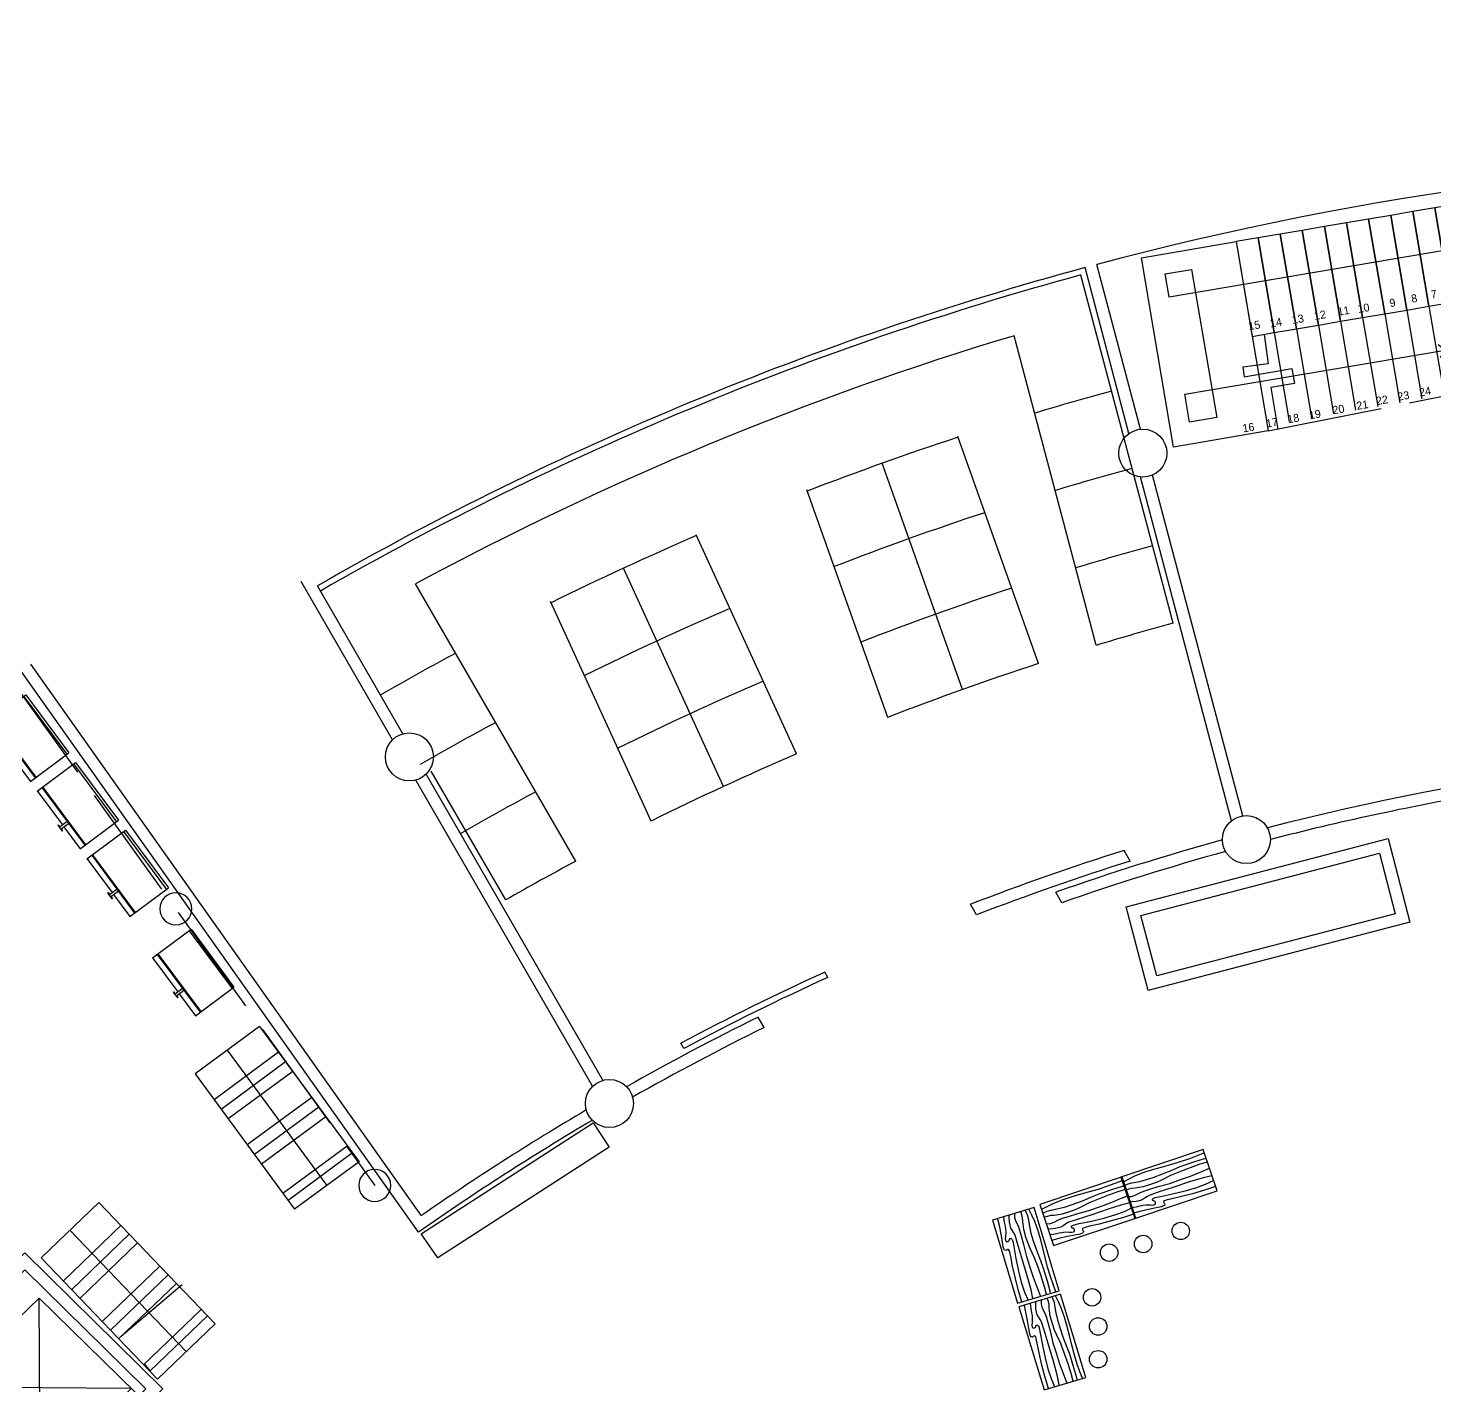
# Model space of a CAD drawing. Header units: millimetres. Extents: x 9 to 248, y 25 to 124.
# Drawn here: x 67.09 to 84.67, y 107.21 to 124.17 of the extents above; entities that cross this region are included whole.
import ezdxf

# ---------------------------------------------------------------- set-up
doc = ezdxf.new("R2010")
doc.units = ezdxf.units.MM
doc.header["$LTSCALE"] = 0.8
doc.header["$MEASUREMENT"] = 0
for name, pattern in [('ACAD_ISO02W100', [15, 12, -3]), ('ACAD_ISO08W100', [36, 24, -3, 6, -3]), ('DASHED2', [9.525, 6.35, -3.175])]:
    doc.linetypes.add(name, pattern=pattern)
for name, color, linetype in [('COLUMNAS', 5, 'Continuous'), ('EJES', 1, 'ACAD_ISO08W100'), ('MUEBLES', 2, 'Continuous'), ('MUROS', 6, 'Continuous')]:
    doc.layers.add(name, color=color, linetype=linetype)
doc.styles.get("Standard").update_dxf_attribs({"font": 'bgothl.ttf'})

# ---------------------------------------------------------------- blocks, each defined once
blk = doc.blocks.new('COLUMNA')
at = {"layer": 'COLUMNAS', "ltscale": 0.15}
blk.add_circle((78.551, 72.792), 0.3, dxfattribs=at)
blk = doc.blocks.new('columna0001')
at = {"layer": 'COLUMNAS', "ltscale": 0.15}
blk.add_circle((0, 0), 0.2, dxfattribs=at)
blk = doc.blocks.new('elev.01')
at = {"layer": 'MUEBLES', "ltscale": 0.15}
for p, q in [((83.206, 70.564), (81.836, 69.737)), ((82.627, 68.336), (83.206, 70.564)), ((84.006, 69.146), (81.836, 69.737)), ((83.343, 68.763), (84.006, 69.146)), ((83.385, 68.69), (83.343, 68.763)), ((83.257, 68.699), (82.627, 68.336)), ((83.291, 68.639), (83.257, 68.699))]:
    blk.add_line(p, q, dxfattribs=at)
blk.add_lwpolyline([(82.067, 70.159), (82.817, 70.606), (82.889, 70.486), (82.139, 70.038)], close=True, dxfattribs=at)
for points in [[(83.385, 68.69), (84.049, 69.072), (83.206, 70.564)], [(81.836, 69.737), (82.661, 68.276), (83.291, 68.639)]]:
    blk.add_lwpolyline(points, dxfattribs=at)
at = {"layer": 'MUROS', "ltscale": 0.15}
for p, q in [((83.713, 68.811), (84.186, 69.084)), ((83.788, 68.681), (84.39, 69.029)), ((83.713, 68.811), (83.788, 68.681)), ((82.586, 68.16), (82.998, 68.398)), ((82.998, 68.398), (83.073, 68.268)), ((82.528, 67.954), (83.073, 68.268))]:
    blk.add_line(p, q, dxfattribs=at)
for points in [[(84.39, 69.029), (83.2, 71.127), (81.335, 70.058), (82.528, 67.954)], [(84.186, 69.084), (83.145, 70.923), (81.54, 70.002), (82.586, 68.16)]]:
    blk.add_lwpolyline(points, dxfattribs=at)
blk = doc.blocks.new('cocina16')
at = {"linetype": 'Continuous'}
for p, q in [((0, 0.598), (0.9, 0.598)), ((0, -0.002), (0, 0.598)), ((0, 0.567), (0.9, 0.567)), ((0.9, -0.002), (0.9, 0.598)), ((-0.001, 0.084), (0.899, 0.084)), ((-0.001, 0), (0.527, 0)), ((0, 0.073), (0.9, 0.073)), ((0.527, -0.042), (0.527, 0.072)), ((0.558, -0.042), (0.558, 0.072)), ((0.558, 0), (0.9, -0.002)), ((0.497, -0.042), (0.527, -0.042)), ((0.558, -0.042), (0.588, -0.042))]:
    blk.add_line(p, q, dxfattribs=at)
at = {"linetype": 'ByBlock'}
for p, q in [((0.497, -0.042), (0.497, -0.049)), ((0.497, -0.049), (0.588, -0.049)), ((0.588, -0.042), (0.588, -0.049))]:
    blk.add_line(p, q, dxfattribs=at)
blk = doc.blocks.new('mesa')
at = {"layer": 'MUEBLES', "linetype": 'Continuous'}
blk.add_lwpolyline([(44.502, 91.993), (43.856, 92.64), (42.562, 91.348), (43.208, 90.701)], close=True, dxfattribs=at)
at = {"layer": 'MUEBLES', "linetype": 'ByBlock'}
for points in [[(43.906, 92.589), (43.81, 92.477), (43.68, 92.338), (43.535, 92.193), (43.398, 92.066), (43.242, 91.925), (43.08, 91.778), (42.952, 91.651), (42.812, 91.496), (42.727, 91.385), (42.642, 91.266)], [(42.701, 91.212), (42.764, 91.291), (42.823, 91.345), (42.956, 91.446), (43.069, 91.544), (43.174, 91.648), (43.331, 91.816), (43.48, 91.989), (43.582, 92.104), (43.794, 92.32), (43.949, 92.47), (43.993, 92.502)], [(44.052, 92.444), (43.929, 92.332), (43.779, 92.177), (43.631, 92.014), (43.479, 91.842), (43.362, 91.685), (43.29, 91.593), (43.191, 91.489), (43.074, 91.377), (42.937, 91.276), (42.868, 91.237), (42.82, 91.194), (42.782, 91.156), (42.774, 91.138)], [(42.871, 91.047), (42.942, 91.087), (43.001, 91.146), (43.062, 91.232), (43.123, 91.303), (43.217, 91.392), (43.349, 91.519), (43.543, 91.692), (43.708, 91.862), (43.865, 92.024), (44.031, 92.215), (44.147, 92.348)], [(44.261, 92.228), (44.116, 92.108), (43.898, 91.901), (43.654, 91.657), (43.392, 91.4), (43.262, 91.27), (43.232, 91.22), (43.203, 91.166), (43.175, 91.118), (43.13, 91.078), (43.077, 91.035), (42.987, 90.981), (42.944, 90.963)], [(43.041, 90.876), (43.127, 90.937), (43.194, 90.993), (43.239, 91.029), (43.297, 91.067), (43.376, 91.105), (43.424, 91.123), (43.455, 91.148), (43.465, 91.168), (43.458, 91.187), (43.448, 91.202), (43.419, 91.214), (43.397, 91.206), (43.386, 91.206), (43.374, 91.214), (43.364, 91.229), (43.368, 91.25), (43.399, 91.286), (43.486, 91.356), (43.69, 91.519), (43.898, 91.692), (44.073, 91.852), (44.223, 92.011), (44.338, 92.157)], [(44.434, 92.061), (44.261, 91.888), (44.065, 91.708), (43.864, 91.532), (43.704, 91.402), (43.631, 91.339), (43.603, 91.311), (43.592, 91.29), (43.594, 91.283), (43.607, 91.27), (43.62, 91.263), (43.632, 91.26), (43.642, 91.25), (43.647, 91.225), (43.635, 91.207), (43.602, 91.169), (43.513, 91.1), (43.381, 90.999), (43.239, 90.882), (43.157, 90.811), (43.132, 90.78)]]:
    blk.add_lwpolyline(points, dxfattribs=at)
blk = doc.blocks.new('escalera1')
at = {"layer": 'MUEBLES', "ltscale": 0.15}
for p, q in [((48.263, 73.055), (48.41, 73.311)), ((48.41, 73.311), (48.701, 73.144)), ((48.701, 73.144), (47.765, 71.515)), ((52.2, 70.795), (48.263, 73.055)), ((47.467, 71.686), (47.643, 71.993)), ((47.643, 71.993), (50.503, 70.351)), ((47.765, 71.515), (47.467, 71.686)), ((51.283, 69.596), (52.175, 71.149)), ((52.175, 71.149), (52.347, 71.051)), ((52.347, 71.051), (52.2, 70.795)), ((50.503, 70.351), (50.397, 70.318)), ((50.503, 70.351), (50.478, 70.459))]:
    blk.add_line(p, q, dxfattribs=at)
at = {"layer": 'MUEBLES', "linetype": 'ACAD_ISO02W100', "ltscale": 0.15}
for p, q in [((48.995, 71.878), (48.434, 70.901)), ((49.238, 71.738), (48.677, 70.761)), ((49.481, 71.599), (48.92, 70.622)), ((49.724, 71.46), (49.163, 70.483)), ((49.966, 71.32), (49.405, 70.343)), ((50.209, 71.181), (49.648, 70.204)), ((50.452, 71.041), (49.891, 70.064)), ((48.155, 70.977), (50.374, 69.786)), ((50.695, 70.902), (50.134, 69.925)), ((50.938, 70.763), (50.377, 69.785))]:
    blk.add_line(p, q, dxfattribs=at)
at = {"layer": 'MUEBLES', "ltscale": 0.15}
for points in [[(48.155, 70.977), (47.114, 71.574), (48.309, 73.655), (49.35, 73.058)], [(48.752, 72.017), (48.995, 71.878), (49.593, 72.919), (49.35, 73.058)], [(48.995, 71.878), (49.238, 71.738), (49.835, 72.779), (49.593, 72.919)], [(49.238, 71.738), (49.481, 71.599), (50.078, 72.64), (49.835, 72.779)], [(49.481, 71.599), (49.724, 71.46), (50.321, 72.5), (50.078, 72.64)], [(49.724, 71.46), (49.966, 71.32), (50.564, 72.361), (50.321, 72.5)], [(49.966, 71.32), (50.209, 71.181), (50.807, 72.222), (50.564, 72.361)], [(50.209, 71.181), (50.452, 71.041), (51.05, 72.082), (50.807, 72.222)], [(50.452, 71.041), (50.695, 70.902), (51.292, 71.943), (51.05, 72.082)], [(50.695, 70.902), (50.938, 70.763), (51.535, 71.803), (51.292, 71.943)], [(50.938, 70.763), (51.181, 70.623), (51.778, 71.664), (51.535, 71.803)], [(52.221, 70.026), (51.181, 70.623), (51.778, 71.664), (52.819, 71.066)], [(52.082, 69.783), (52.221, 70.026), (51.181, 70.623), (51.041, 70.38)], [(51.942, 69.54), (52.082, 69.783), (51.041, 70.38), (50.902, 70.138)], [(51.803, 69.297), (51.942, 69.54), (50.902, 70.138), (50.762, 69.895)], [(51.664, 69.054), (51.803, 69.297), (50.762, 69.895), (50.623, 69.652)]]:
    blk.add_lwpolyline(points, close=True, dxfattribs=at)
at = {"layer": 'MUEBLES', "linetype": 'DASHED2', "ltscale": 0.15}
blk.add_lwpolyline([(48.884, 71.941), (48.687, 71.626), (48.419, 71.794), (48.354, 71.691), (48.879, 71.39), (48.785, 71.227), (48.526, 71.375), (48.262, 70.915)], dxfattribs=at)
at = {"layer": 'MUEBLES', "linetype": 'ACAD_ISO02W100', "text_generation_flag": 6}
for s, height, p in [('15', 0.1, (48.771, 72.1)), ('14', 0.1, (49.001, 71.955)), ('13', 0.1, (49.24, 71.814)), ('12', 0.1, (49.485, 71.677)), ('11', 0.1, (49.746, 71.53)), ('10', 0.1, (49.961, 71.398)), ('16', 0.1, (47.902, 71.161)), ('9', 0.1, (50.314, 71.201)), ('17', 0.1, (48.168, 71.022)), ('8', 0.1, (50.559, 71.07)), ('7', 0.1, (50.782, 70.954)), ('18', 0.1, (48.407, 70.893)), ('6', 0.1, (51.035, 70.797)), ('19', 0.1, (48.647, 70.76)), ('20', 0.1, (48.914, 70.621)), ('5', 0.1, (51.272, 70.638)), ('21', 0.1, (49.179, 70.473)), ('4', 0.1, (51.135, 70.432)), ('22', 0.1, (49.407, 70.364)), ('23', 0.1, (49.648, 70.235)), ('24', 0.1, (49.89, 70.105)), ('3', 0.1, (50.989, 70.191)), ('25', 0.1, (50.15, 69.959)), ('2', 0.1, (50.844, 69.938)), ('1', 0.1, (50.736, 69.694)), ('s', 0.15, (51.119, 69.457))]:
    blk.add_text(s, height=height, rotation=150.139, dxfattribs=at).set_placement(p)

msp = doc.modelspace()

# ---------------------------------------------------------------- linework, layer by layer
at = {"layer": 'EJES', "linetype": 'ACAD_ISO02W100', "ltscale": 0.15}
msp.add_line((66.867, 116.047), (71.423, 109.714), dxfattribs=at)
at = {"layer": 'MUEBLES', "ltscale": 0.15}
for p, q in [((81.398, 116.739), (80.246, 121.089)), ((80.437, 116.462), (79.412, 120.331)), ((79.715, 116.234), (78.707, 119.072)), ((78.768, 115.91), (77.765, 118.737)), ((77.832, 115.56), (76.823, 118.403)), ((76.694, 115.105), (75.439, 117.842)), ((75.78, 114.698), (74.53, 117.425)), ((73.935, 113.765), (71.934, 117.231)), ((74.878, 114.266), (73.621, 117.009)), ((73.06, 113.281), (72.13, 114.891)), ((80.862, 113.767), (80.786, 113.9)), ((78.941, 113.094), (78.868, 113.227)), ((78.941, 113.094), (78.908, 113.151)), ((77.083, 112.313), (77.045, 112.378)), ((69.984, 111.7), (69.178, 111.108)), ((69.984, 111.7), (71.228, 110.008)), ((75.286, 111.425), (75.249, 111.49)), ((70.221, 111.378), (69.415, 110.785)), ((70.31, 111.257), (69.504, 110.664)), ((69.581, 111.404), (70.825, 109.712)), ((69.178, 111.108), (70.422, 109.416)), ((70.399, 111.136), (69.593, 110.544)), ((70.636, 110.814), (69.83, 110.221)), ((70.725, 110.693), (69.919, 110.1)), ((70.813, 110.572), (70.008, 109.98)), ((70.274, 109.617), (71.08, 110.209)), ((71.146, 110.119), (70.341, 109.526)), ((71.228, 110.008), (70.422, 109.416)), ((67.976, 109.5), (67.254, 108.807)), ((67.976, 109.5), (69.43, 107.984)), ((68.253, 109.211), (67.531, 108.519)), ((67.615, 109.154), (69.069, 107.638)), ((68.357, 109.103), (67.635, 108.41)), ((68.46, 108.995), (67.739, 108.302)), ((67.254, 108.807), (68.708, 107.292)), ((68.737, 108.706), (68.016, 108.014)), ((68.841, 108.598), (68.12, 107.905)), ((68.945, 108.489), (68.223, 107.797)), ((69.017, 108.473), (68.255, 107.825)), ((68.535, 107.473), (69.256, 108.165)), ((69.334, 108.084), (68.613, 107.391)), ((69.43, 107.984), (68.708, 107.292)), ((69.43, 107.984), (68.708, 107.292)), ((68.619, 107.397), (68.546, 107.483))]:
    msp.add_line(p, q, dxfattribs=at)
for points in [[(80.813, 113.196), (84.084, 114.049), (84.357, 113.001), (81.086, 112.148)], [(80.813, 113.196), (84.084, 114.049), (84.357, 113.001), (81.086, 112.148)], [(80.996, 113.088), (83.976, 113.866), (84.174, 113.108), (81.194, 112.331)], [(74.352, 110.19), (72.21, 108.807), (72.003, 109.108), (74.154, 110.497)]]:
    msp.add_lwpolyline(points, close=True, dxfattribs=at)
for centre in [(81.494, 109.145), (80.599, 108.873), (81.024, 108.982), (80.386, 108.315), (80.462, 107.951), (80.462, 107.542)]:
    msp.add_circle(centre, 0.109, dxfattribs=at)
for centre, radius, start, end in [((90.855, 82.159), 40.35, 105.2446, 119.8937), ((90.855, 82.159), 39.85, 106.6878, 118.3463), ((90.855, 82.159), 38.85, 105.2603, 106.7355), ((90.855, 82.159), 38.85, 108.2156, 111.1655), ((90.855, 82.159), 37.85, 105.2716, 106.7857), ((90.855, 82.159), 37.85, 108.1806, 111.2085), ((90.811, 82.151), 38.85, 113.3008, 116.2508), ((90.855, 82.159), 36.85, 105.2834, 106.8386), ((90.855, 82.159), 36.85, 108.1437, 111.2538), ((90.811, 82.151), 37.85, 113.2658, 116.2937), ((90.855, 82.159), 39.85, 119.8922, 119.8937), ((90.855, 82.159), 35.85, 105.2959, 106.8945), ((90.855, 82.159), 38.85, 118.3037, 119.8937), ((90.855, 82.159), 35.85, 108.1048, 111.3016), ((90.811, 82.151), 36.85, 113.2289, 116.339), ((90.855, 82.159), 37.85, 118.2589, 119.8937), ((90.811, 82.151), 35.85, 113.19, 116.3868), ((90.855, 82.159), 36.85, 118.2116, 119.8937), ((90.855, 82.159), 33.3, 107.6012, 111.0991), ((90.855, 82.159), 35.85, 118.1617, 119.7603), ((90.855, 82.159), 33.15, 107.5442, 111.0626), ((90.855, 82.159), 33.225, 114.5597, 118.0165), ((90.855, 82.159), 33.15, 114.5474, 118.012)]:
    msp.add_arc(centre, radius, start, end, dxfattribs=at)
at = {"layer": 'MUROS', "ltscale": 0.15}
for p, q in [((80.847, 119.11), (80.299, 121.181)), ((80.989, 119.163), (80.444, 121.22)), ((82.129, 114.271), (80.992, 118.566)), ((82.268, 114.331), (81.14, 118.589)), ((71.645, 115.282), (70.503, 117.26)), ((71.775, 115.357), (70.708, 117.206)), ((72.007, 109.335), (67.127, 116.225)), ((71.97, 109.129), (67.005, 116.138)), ((74.145, 110.952), (71.935, 114.779)), ((74.275, 111.027), (72.065, 114.854)), ((80.008, 113.246), (79.932, 113.378)), ((76.29, 111.687), (76.215, 111.817))]:
    msp.add_line(p, q, dxfattribs=at)
for radius, start, end in [(40.425, 90.1063, 104.9249), (40.425, 105.1375, 119.8937), (33.075, 90.5038, 104.4962), (32.925, 99.9027, 104.4951), (33.075, 105.5038, 109.284), (32.925, 105.5049, 109.2346), (33.075, 116.2729, 119.4962), (32.925, 116.2559, 119.4951), (33.075, 120.5038, 124.7428), (32.925, 120.5049, 125.0012)]:
    msp.add_arc((90.855, 82.159), radius, start, end, dxfattribs=at)

# ---------------------------------------------------------------- block references
at = {"layer": 'COLUMNAS'}
for p, rotation in [((171.662, 61.829), 105), ((174.171, 83.437), 120), ((172.956, 57), 105), ((176.671, 79.106), 120)]:
    msp.add_blockref('COLUMNA', p, dxfattribs=dict(at, rotation=rotation))
at = {"layer": 'COLUMNAS', "xscale": -1, "rotation": 270.0000000000007}
for p in [(68.938, 113.169), (71.423, 109.714)]:
    msp.add_blockref('columna0001', p, dxfattribs=at)
at = {"layer": 'MUEBLES', "linetype": 'ACAD_ISO02W100', "rotation": 39.51277131831039}
msp.add_blockref('escalera1', (90.595, 33.744), dxfattribs=at)
at = {"layer": 'MUEBLES', "ltscale": 0.15, "rotation": 306.6292964494615}
for p in [(66.585, 115.485), (67.206, 114.642), (67.828, 113.796), (68.648, 112.557)]:
    msp.add_blockref('cocina16', p, dxfattribs=at)
at = {"layer": 'MUEBLES', "xscale": 0.593806876137593, "yscale": 0.593806876137593, "zscale": 0.593806876137593}
for p, rotation in [((33.969, 72.493), 333.568494244922), ((32.955, 72.153), 333.568494244922), ((43.793, 157.338), 241.8083319190175), ((44.124, 156.256), 241.8083319190175)]:
    msp.add_blockref('mesa', p, dxfattribs=dict(at, rotation=rotation))
at = {"layer": 'MUEBLES', "linetype": 'ACAD_ISO02W100', "xscale": -1, "rotation": 74.99999999999999}
for p in [(155.774, 169.302), (154.372, 167.876)]:
    msp.add_blockref('elev.01', p, dxfattribs=at)

doc.saveas('drawing.dxf')
